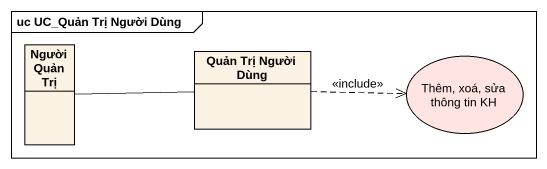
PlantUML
@startuml
mainframe uc UC_Quản Trị Người Dùng
allowmixing
hide circle
hide empty members
class "Người Quản Trị" as Người_Quản_Trị
class "Quản Trị Người Dùng" as Quản_Trị_Người_Dùng
usecase "Thêm, xoá, sửa thông tin KH" as Thêm_xoá_sửa_thông_tin_KH #FFE4E1
Quản_Trị_Người_Dùng -left- Người_Quản_Trị
Quản_Trị_Người_Dùng .right.> Thêm_xoá_sửa_thông_tin_KH : <<include>>
@enduml
